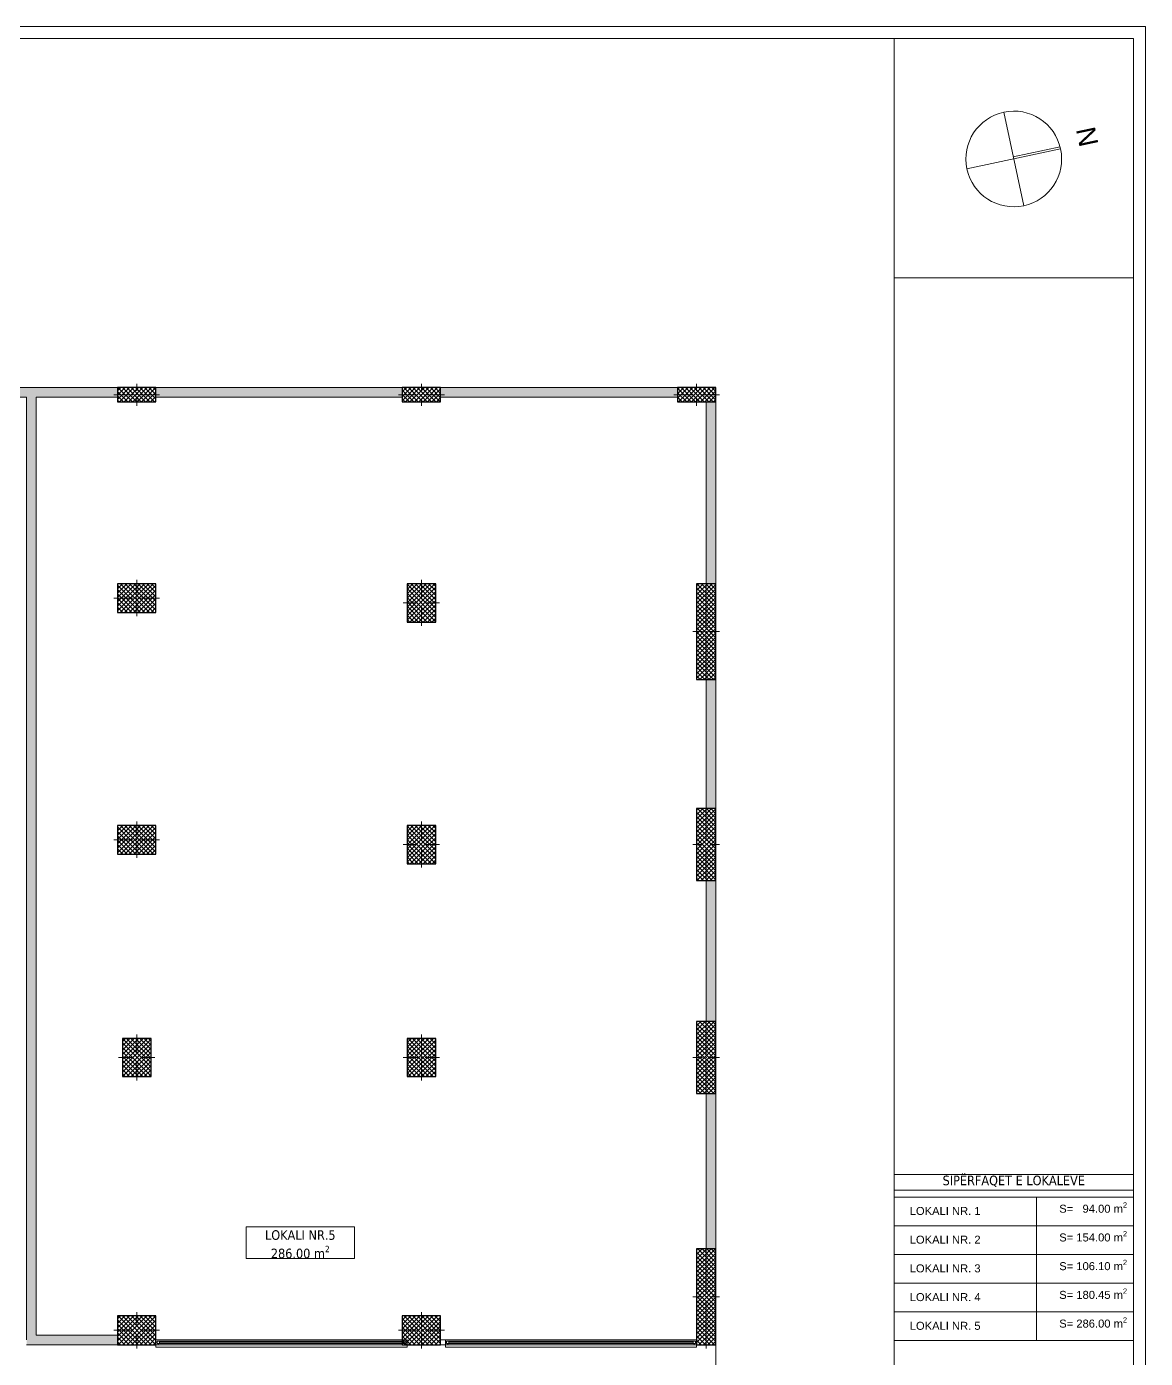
# Model space of a CAD drawing. Header units: millimetres. Extents: x 533892 to 593342, y -885649 to -843599.
# Drawn here: x 569966 to 593342, y -871426 to -843599 of the extents above; entities that cross this region are included whole.
import ezdxf
from ezdxf.enums import TextEntityAlignment as Align

# ---------------------------------------------------------------- set-up
doc = ezdxf.new("R2010")
doc.units = ezdxf.units.MM
doc.header["$MEASUREMENT"] = 0
for name, color, linetype, lineweight in [('2D Drafting - General_Pen_No__1', 7, 'Continuous', 13), ('Annotation - Text_Pen_No__1', 7, 'Continuous', 13), ('ARCHICAD Windows_Pen_No__1', 7, 'Continuous', 13), ('Drawing & Figure_Pen_No__1', 7, 'Continuous', 13), ('Structural - Bearing_Pen_No__1', 7, 'Continuous', 13), ('Structural - Bearing_Pen_No__2', 8, 'Continuous', 15)]:
    doc.layers.add(name, color=color, linetype=linetype, lineweight=lineweight)
doc.layers.add('aaa mobilje_Pen_No__61', color=251, linetype='Continuous', lineweight=20, true_color=0x6a6a6a)
doc.layers.add('Structural - Bearing_Pen_No__48', color=14, linetype='Continuous', lineweight=25, true_color=0xa80f02)
doc.layers.add('ARCHICAD Windows', color=7, linetype='Continuous')
doc.layers.add('Structural - Bearing', color=7, linetype='Continuous')
doc.styles.add('GENERATED_STYLE_1', font='arial.ttf')
doc.styles.add('GENERATED_STYLE_8', font='tahoma.ttf')
pattern_1 = [(45, (0, 0), (-45.961939, 45.961939), []), (135, (0, 0), (45.961939, 45.961939), [])]

# ---------------------------------------------------------------- blocks, each defined once
blk = doc.blocks.new('Slab_1', base_point=(539566, -851140))
at = {"layer": 'Structural - Bearing_Pen_No__1', "color": 7, "linetype": 'Continuous', "lineweight": 13, "flags": 128}
blk.add_lwpolyline([(539566, -851140), (539566, -876140), (584366, -876140), (584366, -851140)], close=True, dxfattribs=at)
blk = doc.blocks.new('Wall_11', base_point=(584366, -851140))
at = {"layer": 'Structural - Bearing_Pen_No__2', "linetype": 'Continuous', "lineweight": 15}
for points in [[(584166, -855240), (584366, -855240), (584366, -851440), (584166, -851440)], [(584166, -859940), (584366, -859940), (584366, -857240), (584166, -857240)], [(584166, -864390), (584366, -864390), (584366, -861440), (584166, -861440)], [(584166, -869140), (584366, -869140), (584366, -865890), (584166, -865890)]]:
    blk.add_hatch(color=8, dxfattribs=at).paths.add_polyline_path(points)
at = {"layer": 'Structural - Bearing_Pen_No__1', "color": 7, "linetype": 'Continuous', "lineweight": 13, "flags": 128}
for points in [[(584366, -871140), (584366, -851140)], [(584166, -851440), (584166, -855240)], [(584166, -857240), (584166, -859940)], [(584166, -861440), (584166, -864390)], [(584166, -865890), (584166, -869140)], [(584366, -871140), (584166, -871140)]]:
    blk.add_lwpolyline(points, dxfattribs=at)
blk = doc.blocks.new('Wall_15', base_point=(560016, -851140))
at = {"layer": 'Structural - Bearing_Pen_No__2', "linetype": 'Continuous', "lineweight": 15}
for points in [[(571866, -851340), (571866, -851140), (567166, -851140), (567166, -851340)], [(577816, -851340), (577816, -851140), (572666, -851140), (572666, -851340)], [(583566, -851340), (583566, -851140), (578616, -851140), (578616, -851340)]]:
    blk.add_hatch(color=8, dxfattribs=at).paths.add_polyline_path(points)
at = {"layer": 'Structural - Bearing_Pen_No__1', "color": 7, "linetype": 'Continuous', "lineweight": 13, "flags": 128}
for points in [[(584366, -851140), (561416, -851140)], [(567166, -851340), (569966, -851340)], [(570166, -851340), (571866, -851340)], [(572666, -851340), (577816, -851340)], [(578616, -851340), (583566, -851340)]]:
    blk.add_lwpolyline(points, dxfattribs=at)
blk = doc.blocks.new('Wall_16', base_point=(570066, -851140))
at = {"layer": 'Structural - Bearing_Pen_No__2', "linetype": 'Continuous', "lineweight": 15}
blk.add_hatch(color=8, dxfattribs=at).paths.add_polyline_path([(569966, -851340), (569966, -870940), (570166, -870940), (570166, -851340)])
at = {"layer": 'Structural - Bearing_Pen_No__1', "color": 7, "linetype": 'Continuous', "lineweight": 13, "flags": 128}
for points in [[(569966, -851340), (569966, -870940)], [(570166, -870940), (570166, -851340)]]:
    blk.add_lwpolyline(points, dxfattribs=at)
blk = doc.blocks.new('Wall_26', base_point=(569966, -871140))
at = {"layer": 'Structural - Bearing_Pen_No__2', "linetype": 'Continuous', "lineweight": 15}
blk.add_hatch(color=8, dxfattribs=at).paths.add_polyline_path([(569966, -870940), (569966, -871140), (571866, -871140), (571866, -870940)])
at = {"layer": 'Structural - Bearing_Pen_No__1', "color": 7, "linetype": 'Continuous', "lineweight": 13, "flags": 128}
for points in [[(569966, -870940), (569966, -871040)], [(571866, -870940), (570166, -870940)], [(569966, -871140), (571866, -871140)]]:
    blk.add_lwpolyline(points, dxfattribs=at)
blk = doc.blocks.new('W1 14_6')
at = {"layer": 'ARCHICAD Windows_Pen_No__1', "color": 7, "linetype": 'Continuous', "lineweight": 13}
for p, q in [((-2625, 0), (-2625, 50)), ((-2625, 50), (2625, 50)), ((-2625, 0), (2625, 0)), ((-2575, 0), (-2625, 0)), ((-2625, 0), (-2625, -50)), ((-2575, -25), (-2575, 0)), ((2575, 0), (-2575, 0)), ((2625, 0), (2575, 0)), ((2575, 0), (2575, -25)), ((2625, 50), (2625, 0)), ((2625, 0), (2625, -50)), ((-2625, -50), (-2600, -50)), ((-2625, -100), (2625, -100)), ((-2625, -100), (2625, -100)), ((-2600, -50), (-2600, -25)), ((-2600, -25), (-2575, -25)), ((-2550, -25), (-2600, -25)), ((-2600, -25), (-2600, -75)), ((-2600, -75), (-2550, -75)), ((-2550, -25), (2550, -25)), ((-2550, -75), (-2550, -25)), ((-2550, -50), (2550, -50)), ((-2550, -75), (2550, -75)), ((-2550, -75), (2550, -75)), ((2600, -25), (2550, -25)), ((2550, -25), (2550, -75)), ((2550, -75), (2600, -75)), ((2575, -25), (2600, -25)), ((2600, -25), (2600, -50)), ((2600, -75), (2600, -25)), ((2600, -50), (2625, -50))]:
    blk.add_line(p, q, dxfattribs=at)
blk = doc.blocks.new('W1 14_7')
at = {"layer": 'ARCHICAD Windows_Pen_No__1', "color": 7, "linetype": 'Continuous', "lineweight": 13}
for p, q in [((-2625, 0), (-2625, 50)), ((-2625, 50), (2625, 50)), ((-2625, 0), (2625, 0)), ((-2575, 0), (-2625, 0)), ((-2625, 0), (-2625, -50)), ((-2575, -25), (-2575, 0)), ((2575, 0), (-2575, 0)), ((2625, 0), (2575, 0)), ((2575, 0), (2575, -25)), ((2625, 50), (2625, 0)), ((2625, 0), (2625, -50)), ((-2625, -50), (-2600, -50)), ((-2625, -100), (2625, -100)), ((-2625, -100), (2625, -100)), ((-2600, -50), (-2600, -25)), ((-2600, -25), (-2575, -25)), ((-2550, -25), (-2600, -25)), ((-2600, -25), (-2600, -75)), ((-2600, -75), (-2550, -75)), ((-2550, -25), (2550, -25)), ((-2550, -75), (-2550, -25)), ((-2550, -50), (2550, -50)), ((-2550, -75), (2550, -75)), ((-2550, -75), (2550, -75)), ((2600, -25), (2550, -25)), ((2550, -25), (2550, -75)), ((2550, -75), (2600, -75)), ((2575, -25), (2600, -25)), ((2600, -25), (2600, -50)), ((2600, -75), (2600, -25)), ((2600, -50), (2625, -50))]:
    blk.add_line(p, q, dxfattribs=at)
blk = doc.blocks.new('Wall_27', base_point=(571866, -871140))
at = {"layer": 'Structural - Bearing_Pen_No__1', "color": 7, "linetype": 'Continuous', "lineweight": 13}
for p, q in [((572666, -871090), (572666, -871040)), ((572666, -871140), (572666, -871090)), ((577916, -871090), (577916, -871040)), ((577916, -871140), (577916, -871090)), ((578716, -871090), (578716, -871040)), ((578716, -871140), (578716, -871090)), ((583966, -871090), (583966, -871040)), ((583966, -871140), (583966, -871090))]:
    blk.add_line(p, q, dxfattribs=at)
at = {"layer": 'Structural - Bearing_Pen_No__1', "color": 7, "linetype": 'Continuous', "lineweight": 13, "flags": 128}
for points in [[(571866, -871140), (572666, -871140)], [(577916, -871140), (578716, -871140)], [(578716, -871040), (578616, -871040)], [(583966, -871140), (584166, -871140)]]:
    blk.add_lwpolyline(points, dxfattribs=at)
at = {"layer": 'ARCHICAD Windows', "color": 21, "linetype": 'Continuous', "lineweight": 18, "true_color": 0xff9955, "zscale": 1000, "rotation": 180}
for name, p in [('W1 14_6', (575291, -871140)), ('W1 14_7', (581341, -871140))]:
    blk.add_blockref(name, p, dxfattribs=at)
blk = doc.blocks.new('Column_3', base_point=(578216, -851290))
at = {"layer": 'Structural - Bearing', "linetype": 'Continuous', "lineweight": 0, "true_color": 0x000000}
h = blk.add_hatch(dxfattribs=at)
h.set_pattern_fill('CONCRETE_BLOCK', color=18, style=0, pattern_type=2)
h.set_pattern_definition(pattern_1)
h.paths.add_polyline_path([(577816, -851440), (578616, -851440), (578616, -851140), (577816, -851140)])
at = {"layer": 'Structural - Bearing_Pen_No__1', "color": 7, "linetype": 'Continuous', "lineweight": 13}
for p, q in [((578216, -851210), (578216, -851060)), ((578136, -851290), (577736, -851290)), ((578216, -851370), (578216, -851520)), ((578296, -851290), (578696, -851290))]:
    blk.add_line(p, q, dxfattribs=at)
blk.add_point((578216, -851290), dxfattribs=at)
at = {"layer": 'Structural - Bearing_Pen_No__48', "color": 14, "linetype": 'Continuous', "lineweight": 25, "true_color": 0xa80f02, "flags": 128}
blk.add_lwpolyline([(577816, -851440), (578616, -851440), (578616, -851140), (577816, -851140)], close=True, dxfattribs=at)
blk = doc.blocks.new('Column_4', base_point=(572266, -851290))
at = {"layer": 'Structural - Bearing', "linetype": 'Continuous', "lineweight": 0, "true_color": 0x000000}
h = blk.add_hatch(dxfattribs=at)
h.set_pattern_fill('CONCRETE_BLOCK', color=18, style=0, pattern_type=2)
h.set_pattern_definition(pattern_1)
h.paths.add_polyline_path([(571866, -851440), (572666, -851440), (572666, -851140), (571866, -851140)])
at = {"layer": 'Structural - Bearing_Pen_No__1', "color": 7, "linetype": 'Continuous', "lineweight": 13}
for p, q in [((572266, -851210), (572266, -851060)), ((572186, -851290), (571786, -851290)), ((572266, -851370), (572266, -851520)), ((572346, -851290), (572746, -851290))]:
    blk.add_line(p, q, dxfattribs=at)
blk.add_point((572266, -851290), dxfattribs=at)
at = {"layer": 'Structural - Bearing_Pen_No__48', "color": 14, "linetype": 'Continuous', "lineweight": 25, "true_color": 0xa80f02, "flags": 128}
blk.add_lwpolyline([(571866, -851440), (572666, -851440), (572666, -851140), (571866, -851140)], close=True, dxfattribs=at)
blk = doc.blocks.new('Column_8', base_point=(583966, -851290))
at = {"layer": 'Structural - Bearing', "linetype": 'Continuous', "lineweight": 0, "true_color": 0x000000}
h = blk.add_hatch(dxfattribs=at)
h.set_pattern_fill('CONCRETE_BLOCK', color=18, style=0, pattern_type=2)
h.set_pattern_definition(pattern_1)
h.paths.add_polyline_path([(583566, -851440), (584366, -851440), (584366, -851140), (583566, -851140)])
at = {"layer": 'Structural - Bearing_Pen_No__1', "color": 7, "linetype": 'Continuous', "lineweight": 13}
for p, q in [((583966, -851210), (583966, -851060)), ((583886, -851290), (583486, -851290)), ((583966, -851370), (583966, -851520)), ((584046, -851290), (584446, -851290))]:
    blk.add_line(p, q, dxfattribs=at)
blk.add_point((583966, -851290), dxfattribs=at)
at = {"layer": 'Structural - Bearing_Pen_No__48', "color": 14, "linetype": 'Continuous', "lineweight": 25, "true_color": 0xa80f02, "flags": 128}
blk.add_lwpolyline([(583566, -851440), (584366, -851440), (584366, -851140), (583566, -851140)], close=True, dxfattribs=at)
blk = doc.blocks.new('North Symbol 17')
at = {"layer": 'aaa mobilje_Pen_No__61', "color": 251, "linetype": 'Continuous', "lineweight": 20, "true_color": 0x6a6a6a}
for p, q in [((0, 1000), (0, -1000)), ((45, 0), (45, 999)), ((1000, 0), (-1000, 0))]:
    blk.add_line(p, q, dxfattribs=at)
for start, end in [(0, 180), (180, 0)]:
    blk.add_arc((0, 0), 1000, start, end, dxfattribs=at)
at = {"layer": 'aaa mobilje_Pen_No__61', "color": 251, "linetype": 'Continuous', "lineweight": 20, "true_color": 0x6a6a6a, "style": 'GENERATED_STYLE_1'}
blk.add_attdef('txt', text='', height=400, dxfattribs=at).set_placement((0, 1387), align=Align.BOTTOM_CENTER)
blk = doc.blocks.new('Column_12', base_point=(572266, -860590))
at = {"layer": 'Structural - Bearing', "linetype": 'Continuous', "lineweight": 0, "true_color": 0x000000}
h = blk.add_hatch(dxfattribs=at)
h.set_pattern_fill('CONCRETE_BLOCK', color=18, style=0, pattern_type=2)
h.set_pattern_definition(pattern_1)
h.paths.add_polyline_path([(571866, -860890), (572666, -860890), (572666, -860290), (571866, -860290)])
at = {"layer": 'Structural - Bearing_Pen_No__1', "color": 7, "linetype": 'Continuous', "lineweight": 13}
for p, q in [((572266, -860510), (572266, -860210)), ((572186, -860590), (571786, -860590)), ((572266, -860670), (572266, -860970)), ((572346, -860590), (572746, -860590))]:
    blk.add_line(p, q, dxfattribs=at)
blk.add_point((572266, -860590), dxfattribs=at)
at = {"layer": 'Structural - Bearing_Pen_No__48', "color": 14, "linetype": 'Continuous', "lineweight": 25, "true_color": 0xa80f02, "flags": 128}
blk.add_lwpolyline([(571866, -860890), (572666, -860890), (572666, -860290), (571866, -860290)], close=True, dxfattribs=at)
blk = doc.blocks.new('Column_14', base_point=(578216, -870840))
at = {"layer": 'Structural - Bearing', "linetype": 'Continuous', "lineweight": 0, "true_color": 0x000000}
h = blk.add_hatch(dxfattribs=at)
h.set_pattern_fill('CONCRETE_BLOCK', color=18, style=0, pattern_type=2)
h.set_pattern_definition(pattern_1)
h.paths.add_polyline_path([(577816, -871140), (578616, -871140), (578616, -870540), (577816, -870540)])
at = {"layer": 'Structural - Bearing_Pen_No__1', "color": 7, "linetype": 'Continuous', "lineweight": 13}
for p, q in [((578216, -870760), (578216, -870460)), ((578136, -870840), (577736, -870840)), ((578216, -870920), (578216, -871220)), ((578296, -870840), (578696, -870840))]:
    blk.add_line(p, q, dxfattribs=at)
blk.add_point((578216, -870840), dxfattribs=at)
at = {"layer": 'Structural - Bearing_Pen_No__48', "color": 14, "linetype": 'Continuous', "lineweight": 25, "true_color": 0xa80f02, "flags": 128}
blk.add_lwpolyline([(577816, -871140), (578616, -871140), (578616, -870540), (577816, -870540)], close=True, dxfattribs=at)
blk = doc.blocks.new('Column_15', base_point=(584166, -870140))
at = {"layer": 'Structural - Bearing', "linetype": 'Continuous', "lineweight": 0, "true_color": 0x000000}
h = blk.add_hatch(dxfattribs=at)
h.set_pattern_fill('CONCRETE_BLOCK', color=18, style=0, pattern_type=2)
h.set_pattern_definition(pattern_1)
h.paths.add_polyline_path([(583966, -871140), (584366, -871140), (584366, -869140), (583966, -869140)])
at = {"layer": 'Structural - Bearing_Pen_No__1', "color": 7, "linetype": 'Continuous', "lineweight": 13}
for p, q in [((584166, -870060), (584166, -869060)), ((584086, -870140), (583886, -870140)), ((584246, -870140), (584446, -870140)), ((584166, -870220), (584166, -871220))]:
    blk.add_line(p, q, dxfattribs=at)
blk.add_point((584166, -870140), dxfattribs=at)
at = {"layer": 'Structural - Bearing_Pen_No__48', "color": 14, "linetype": 'Continuous', "lineweight": 25, "true_color": 0xa80f02, "flags": 128}
blk.add_lwpolyline([(583966, -871140), (584366, -871140), (584366, -869140), (583966, -869140)], close=True, dxfattribs=at)
blk = doc.blocks.new('Column_17', base_point=(572266, -870840))
at = {"layer": 'Structural - Bearing', "linetype": 'Continuous', "lineweight": 0, "true_color": 0x000000}
h = blk.add_hatch(dxfattribs=at)
h.set_pattern_fill('CONCRETE_BLOCK', color=18, style=0, pattern_type=2)
h.set_pattern_definition(pattern_1)
h.paths.add_polyline_path([(571866, -871140), (572666, -871140), (572666, -870540), (571866, -870540)])
at = {"layer": 'Structural - Bearing_Pen_No__1', "color": 7, "linetype": 'Continuous', "lineweight": 13}
for p, q in [((572266, -870760), (572266, -870460)), ((572186, -870840), (571786, -870840)), ((572266, -870920), (572266, -871220)), ((572346, -870840), (572746, -870840))]:
    blk.add_line(p, q, dxfattribs=at)
blk.add_point((572266, -870840), dxfattribs=at)
at = {"layer": 'Structural - Bearing_Pen_No__48', "color": 14, "linetype": 'Continuous', "lineweight": 25, "true_color": 0xa80f02, "flags": 128}
blk.add_lwpolyline([(571866, -871140), (572666, -871140), (572666, -870540), (571866, -870540)], close=True, dxfattribs=at)
blk = doc.blocks.new('Column_22', base_point=(578216, -865140))
at = {"layer": 'Structural - Bearing', "linetype": 'Continuous', "lineweight": 0, "true_color": 0x000000}
h = blk.add_hatch(dxfattribs=at)
h.set_pattern_fill('CONCRETE_BLOCK', color=18, style=0, pattern_type=2)
h.set_pattern_definition(pattern_1)
h.paths.add_polyline_path([(577916, -865540), (578516, -865540), (578516, -864740), (577916, -864740)])
at = {"layer": 'Structural - Bearing_Pen_No__1', "color": 7, "linetype": 'Continuous', "lineweight": 13}
for p, q in [((578216, -865060), (578216, -864660)), ((578136, -865140), (577836, -865140)), ((578216, -865220), (578216, -865620)), ((578296, -865140), (578596, -865140))]:
    blk.add_line(p, q, dxfattribs=at)
blk.add_point((578216, -865140), dxfattribs=at)
at = {"layer": 'Structural - Bearing_Pen_No__48', "color": 14, "linetype": 'Continuous', "lineweight": 25, "true_color": 0xa80f02, "flags": 128}
blk.add_lwpolyline([(577916, -865540), (578516, -865540), (578516, -864740), (577916, -864740)], close=True, dxfattribs=at)
blk = doc.blocks.new('Column_23', base_point=(584166, -865140))
at = {"layer": 'Structural - Bearing', "linetype": 'Continuous', "lineweight": 0, "true_color": 0x000000}
h = blk.add_hatch(dxfattribs=at)
h.set_pattern_fill('CONCRETE_BLOCK', color=18, style=0, pattern_type=2)
h.set_pattern_definition(pattern_1)
h.paths.add_polyline_path([(583966, -865890), (584366, -865890), (584366, -864390), (583966, -864390)])
at = {"layer": 'Structural - Bearing_Pen_No__1', "color": 7, "linetype": 'Continuous', "lineweight": 13}
for p, q in [((584166, -865060), (584166, -864310)), ((584086, -865140), (583886, -865140)), ((584166, -865220), (584166, -865970)), ((584246, -865140), (584446, -865140))]:
    blk.add_line(p, q, dxfattribs=at)
blk.add_point((584166, -865140), dxfattribs=at)
at = {"layer": 'Structural - Bearing_Pen_No__48', "color": 14, "linetype": 'Continuous', "lineweight": 25, "true_color": 0xa80f02, "flags": 128}
blk.add_lwpolyline([(583966, -865890), (584366, -865890), (584366, -864390), (583966, -864390)], close=True, dxfattribs=at)
blk = doc.blocks.new('Column_25', base_point=(572266, -865140))
at = {"layer": 'Structural - Bearing', "linetype": 'Continuous', "lineweight": 0, "true_color": 0x000000}
h = blk.add_hatch(dxfattribs=at)
h.set_pattern_fill('CONCRETE_BLOCK', color=18, style=0, pattern_type=2)
h.set_pattern_definition(pattern_1)
h.paths.add_polyline_path([(571966, -865540), (572566, -865540), (572566, -864740), (571966, -864740)])
at = {"layer": 'Structural - Bearing_Pen_No__1', "color": 7, "linetype": 'Continuous', "lineweight": 13}
for p, q in [((572266, -865060), (572266, -864660)), ((572186, -865140), (571886, -865140)), ((572266, -865220), (572266, -865620)), ((572346, -865140), (572646, -865140))]:
    blk.add_line(p, q, dxfattribs=at)
blk.add_point((572266, -865140), dxfattribs=at)
at = {"layer": 'Structural - Bearing_Pen_No__48', "color": 14, "linetype": 'Continuous', "lineweight": 25, "true_color": 0xa80f02, "flags": 128}
blk.add_lwpolyline([(571966, -865540), (572566, -865540), (572566, -864740), (571966, -864740)], close=True, dxfattribs=at)
blk = doc.blocks.new('Column_30', base_point=(578216, -860690))
at = {"layer": 'Structural - Bearing', "linetype": 'Continuous', "lineweight": 0, "true_color": 0x000000}
h = blk.add_hatch(dxfattribs=at)
h.set_pattern_fill('CONCRETE_BLOCK', color=18, style=0, pattern_type=2)
h.set_pattern_definition(pattern_1)
h.paths.add_polyline_path([(577916, -861090), (578516, -861090), (578516, -860290), (577916, -860290)])
at = {"layer": 'Structural - Bearing_Pen_No__1', "color": 7, "linetype": 'Continuous', "lineweight": 13}
for p, q in [((578216, -860610), (578216, -860210)), ((578136, -860690), (577836, -860690)), ((578216, -860770), (578216, -861170)), ((578296, -860690), (578596, -860690))]:
    blk.add_line(p, q, dxfattribs=at)
blk.add_point((578216, -860690), dxfattribs=at)
at = {"layer": 'Structural - Bearing_Pen_No__48', "color": 14, "linetype": 'Continuous', "lineweight": 25, "true_color": 0xa80f02, "flags": 128}
blk.add_lwpolyline([(577916, -861090), (578516, -861090), (578516, -860290), (577916, -860290)], close=True, dxfattribs=at)
blk = doc.blocks.new('Column_31', base_point=(584166, -860690))
at = {"layer": 'Structural - Bearing', "linetype": 'Continuous', "lineweight": 0, "true_color": 0x000000}
h = blk.add_hatch(dxfattribs=at)
h.set_pattern_fill('CONCRETE_BLOCK', color=18, style=0, pattern_type=2)
h.set_pattern_definition(pattern_1)
h.paths.add_polyline_path([(583966, -861440), (584366, -861440), (584366, -859940), (583966, -859940)])
at = {"layer": 'Structural - Bearing_Pen_No__1', "color": 7, "linetype": 'Continuous', "lineweight": 13}
for p, q in [((584166, -860610), (584166, -859860)), ((584086, -860690), (583886, -860690)), ((584166, -860770), (584166, -861520)), ((584246, -860690), (584446, -860690))]:
    blk.add_line(p, q, dxfattribs=at)
blk.add_point((584166, -860690), dxfattribs=at)
at = {"layer": 'Structural - Bearing_Pen_No__48', "color": 14, "linetype": 'Continuous', "lineweight": 25, "true_color": 0xa80f02, "flags": 128}
blk.add_lwpolyline([(583966, -861440), (584366, -861440), (584366, -859940), (583966, -859940)], close=True, dxfattribs=at)
blk = doc.blocks.new('Column_34', base_point=(584166, -856240))
at = {"layer": 'Structural - Bearing', "linetype": 'Continuous', "lineweight": 0, "true_color": 0x000000}
h = blk.add_hatch(dxfattribs=at)
h.set_pattern_fill('CONCRETE_BLOCK', color=18, style=0, pattern_type=2)
h.set_pattern_definition(pattern_1)
h.paths.add_polyline_path([(583966, -857240), (584366, -857240), (584366, -855240), (583966, -855240)])
at = {"layer": 'Structural - Bearing_Pen_No__1', "color": 7, "linetype": 'Continuous', "lineweight": 13}
for p, q in [((584166, -856160), (584166, -855160)), ((584086, -856240), (583886, -856240)), ((584166, -856320), (584166, -857320)), ((584246, -856240), (584446, -856240))]:
    blk.add_line(p, q, dxfattribs=at)
blk.add_point((584166, -856240), dxfattribs=at)
at = {"layer": 'Structural - Bearing_Pen_No__48', "color": 14, "linetype": 'Continuous', "lineweight": 25, "true_color": 0xa80f02, "flags": 128}
blk.add_lwpolyline([(583966, -857240), (584366, -857240), (584366, -855240), (583966, -855240)], close=True, dxfattribs=at)
blk = doc.blocks.new('Column_36', base_point=(572266, -855540))
at = {"layer": 'Structural - Bearing', "linetype": 'Continuous', "lineweight": 0, "true_color": 0x000000}
h = blk.add_hatch(dxfattribs=at)
h.set_pattern_fill('CONCRETE_BLOCK', color=18, style=0, pattern_type=2)
h.set_pattern_definition(pattern_1)
h.paths.add_polyline_path([(571866, -855840), (572666, -855840), (572666, -855240), (571866, -855240)])
at = {"layer": 'Structural - Bearing_Pen_No__1', "color": 7, "linetype": 'Continuous', "lineweight": 13}
for p, q in [((572266, -855460), (572266, -855160)), ((572186, -855540), (571786, -855540)), ((572266, -855620), (572266, -855920)), ((572346, -855540), (572746, -855540))]:
    blk.add_line(p, q, dxfattribs=at)
blk.add_point((572266, -855540), dxfattribs=at)
at = {"layer": 'Structural - Bearing_Pen_No__48', "color": 14, "linetype": 'Continuous', "lineweight": 25, "true_color": 0xa80f02, "flags": 128}
blk.add_lwpolyline([(571866, -855840), (572666, -855840), (572666, -855240), (571866, -855240)], close=True, dxfattribs=at)
blk = doc.blocks.new('Column_37', base_point=(578216, -855640))
at = {"layer": 'Structural - Bearing', "linetype": 'Continuous', "lineweight": 0, "true_color": 0x000000}
h = blk.add_hatch(dxfattribs=at)
h.set_pattern_fill('CONCRETE_BLOCK', color=18, style=0, pattern_type=2)
h.set_pattern_definition(pattern_1)
h.paths.add_polyline_path([(577916, -855240), (577916, -856040), (578516, -856040), (578516, -855240)])
at = {"layer": 'Structural - Bearing_Pen_No__1', "color": 7, "linetype": 'Continuous', "lineweight": 13}
for p, q in [((578216, -855560), (578216, -855160)), ((578136, -855640), (577836, -855640)), ((578296, -855640), (578596, -855640)), ((578216, -855720), (578216, -856120))]:
    blk.add_line(p, q, dxfattribs=at)
blk.add_point((578216, -855640), dxfattribs=at)
at = {"layer": 'Structural - Bearing_Pen_No__48', "color": 14, "linetype": 'Continuous', "lineweight": 25, "true_color": 0xa80f02, "flags": 128}
blk.add_lwpolyline([(577916, -855240), (577916, -856040), (578516, -856040), (578516, -855240)], close=True, dxfattribs=at)

msp = doc.modelspace()

# ---------------------------------------------------------------- linework, layer by layer
at = {"layer": '2D Drafting - General_Pen_No__1', "color": 7, "linetype": 'Continuous', "lineweight": 13, "flags": 128}
for points in [[(533892, -885649), (593342, -885649), (593342, -843599), (533892, -843599)], [(593092, -843849), (534892, -843849), (534892, -885399), (593092, -885399)]]:
    msp.add_lwpolyline(points, close=True, dxfattribs=at)
at = {"layer": 'Annotation - Text_Pen_No__1', "color": 7, "linetype": 'Continuous', "lineweight": 13, "flags": 128}
for points in [[(588092, -867584), (593092, -867584), (593092, -867915), (588092, -867915)], [(574553, -868678), (576814, -868678), (576814, -869341), (574553, -869341)]]:
    msp.add_lwpolyline(points, close=True, dxfattribs=at)
at = {"layer": 'Drawing & Figure_Pen_No__1', "color": 7, "linetype": 'Continuous', "lineweight": 13}
for points in [[(588092, -877920), (588092, -843849)], [(593092, -848849), (588092, -848849)], [(593092, -848849), (588092, -848849)], [(588092, -868055), (593092, -868055)], [(591068, -868055), (591068, -871055)], [(588092, -868655), (593092, -868655)], [(588092, -869255), (593092, -869255)], [(588092, -869855), (593092, -869855)], [(588092, -870455), (593092, -870455)], [(588092, -871055), (593092, -871055)]]:
    msp.add_lwpolyline(points, dxfattribs=at)

# ---------------------------------------------------------------- block references
at = {"layer": 'aaa mobilje_Pen_No__61', "color": 251, "linetype": 'Continuous', "lineweight": 20, "true_color": 0x6a6a6a}
ref = msp.add_blockref('North Symbol 17', (590592, -846364), dxfattribs=dict(at, xscale=-1, zscale=1000, rotation=281.9999999999966))
ref.add_attrib('txt', 'N', dxfattribs={"color": 251, "linetype": 'Continuous', "lineweight": 20, "true_color": 0x6a6a6a, "height": 400, "rotation": 282, "style": 'GENERATED_STYLE_1'}).set_placement((591814, -845967), align=Align.BOTTOM_CENTER)
at = {"layer": 'Structural - Bearing', "color": 7, "linetype": 'Continuous', "lineweight": 13}
msp.add_blockref('Slab_1', (539566, -851140), dxfattribs=at)
at = {"layer": 'Structural - Bearing', "color": 7, "lineweight": 13}
for name, p in [('Wall_15', (560016, -851140)), ('Wall_11', (584366, -851140)), ('Wall_16', (570066, -851140)), ('Wall_26', (569966, -871140)), ('Wall_27', (571866, -871140))]:
    msp.add_blockref(name, p, dxfattribs=at)
at = {"layer": 'Structural - Bearing', "color": 14, "lineweight": 25, "true_color": 0xa80f02}
for name, p in [('Column_4', (572266, -851290)), ('Column_3', (578216, -851290)), ('Column_8', (583966, -851290)), ('Column_36', (572266, -855540)), ('Column_37', (578216, -855640)), ('Column_34', (584166, -856240)), ('Column_31', (584166, -860690)), ('Column_12', (572266, -860590)), ('Column_30', (578216, -860690)), ('Column_23', (584166, -865140)), ('Column_25', (572266, -865140)), ('Column_22', (578216, -865140)), ('Column_15', (584166, -870140)), ('Column_17', (572266, -870840)), ('Column_14', (578216, -870840))]:
    msp.add_blockref(name, p, dxfattribs=at)

# ---------------------------------------------------------------- texts
at = {"layer": 'Annotation - Text_Pen_No__1', "color": 7, "linetype": 'Continuous', "lineweight": 13, "insert": (590592, -867608), "char_height": 200, "attachment_point": 2, "style": 'GENERATED_STYLE_8'}
msp.add_mtext('\\A1;{\\pqc;\\fTahoma|b0|i0|c0|p34;SIPËRFAQET E LOKALEVE}', dxfattribs=at)
at = {"layer": 'Annotation - Text_Pen_No__1', "color": 7, "linetype": 'Continuous', "lineweight": 13, "insert": (575684, -868749), "char_height": 200, "attachment_point": 2, "line_spacing_factor": 0.978567, "style": 'GENERATED_STYLE_8'}
msp.add_mtext('\\A1;{\\pqc;\\fTahoma|b0|i0|c0|p34;LOKALI NR.\\fTahoma|b0|i0|c0|p34;5\\P\\pqc;\\fTahoma|b0|i0|c0|p34;286.00\\fTahoma|b0|i0|c0|p34; m\\fTahoma|b0|i0|c0|p34;\\A1{\\H.66x;\\S2^  ;}}', dxfattribs=at)
at = {"layer": 'Drawing & Figure_Pen_No__1', "color": 7, "linetype": 'Continuous', "lineweight": 13, "char_height": 167.26, "attachment_point": 7, "style": 'GENERATED_STYLE_1'}
for s, insert in [('\\A1;{\\pql;\\fArial|b0|i0|c0|p34;S=   94.00 m\\fArial|b0|i0|c0|p34;\\A1{\\H.66x;\\S2^  ;}}', (591542, -868432)), ('\\A1;{\\pql;\\fArial|b0|i0|c0|p34;LOKALI NR. 1}', (588418, -868432)), ('\\A1;{\\pql;\\fArial|b0|i0|c0|p34;LOKALI NR. \\fArial|b0|i0|c0|p34;2}', (588418, -869032)), ('\\A1;{\\pql;\\fArial|b0|i0|c0|p34;S= 1\\fArial|b0|i0|c0|p34;54.00\\fArial|b0|i0|c0|p34; m\\fArial|b0|i0|c0|p34;\\A1{\\H.66x;\\S2^  ;}}', (591542, -869032)), ('\\A1;{\\pql;\\fArial|b0|i0|c0|p34;LOKALI NR. \\fArial|b0|i0|c0|p34;3}', (588418, -869632)), ('\\A1;{\\pql;\\fArial|b0|i0|c0|p34;S= 10\\fArial|b0|i0|c0|p34;6.10\\fArial|b0|i0|c0|p34; m\\fArial|b0|i0|c0|p34;\\A1{\\H.66x;\\S2^  ;}}', (591542, -869632)), ('\\A1;{\\pql;\\fArial|b0|i0|c0|p34;LOKALI NR. \\fArial|b0|i0|c0|p34;4}', (588418, -870232)), ('\\A1;{\\pql;\\fArial|b0|i0|c0|p34;S= \\fArial|b0|i0|c0|p34;180.4\\fArial|b0|i0|c0|p34;5 m\\fArial|b0|i0|c0|p34;\\A1{\\H.66x;\\S2^  ;}}', (591542, -870232)), ('\\A1;{\\pql;\\fArial|b0|i0|c0|p34;LOKALI NR. \\fArial|b0|i0|c0|p34;5}', (588418, -870832)), ('\\A1;{\\pql;\\fArial|b0|i0|c0|p34;S= \\fArial|b0|i0|c0|p34;286.00\\fArial|b0|i0|c0|p34; m\\fArial|b0|i0|c0|p34;\\A1{\\H.66x;\\S2^  ;}}', (591542, -870832))]:
    msp.add_mtext(s, dxfattribs=dict(at, insert=insert))

doc.saveas('drawing.dxf')
